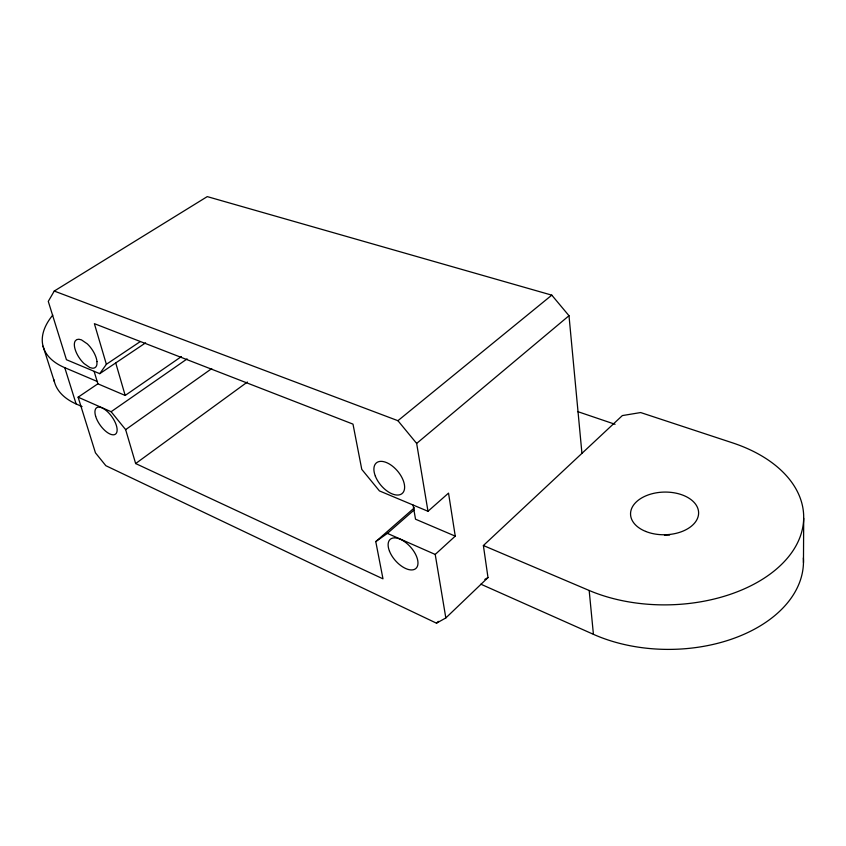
<?xml version="1.0" encoding="UTF-8"?>
<svg xmlns="http://www.w3.org/2000/svg" width="846" height="846" viewBox="0 0 846 846"><rect width="100%" height="100%" fill="white"/><g stroke="black" fill="none" stroke-linecap="round" stroke-linejoin="round"><path stroke-width="1.27" d="M803.467 562.579L803.7 518.27M581.942 453.361L568.998 315.717L551.793 295.148L207.259 196.61L54.25 291.056L48.275 301.388L66.443 359.709L99.743 373.668L145.618 342.841M99.743 373.668L106.363 364.298L140.15 341.668M181.456 356.536L125.187 395.452L97.872 383.809L78.118 397.186L95.45 452.832L105.835 465.691L436.483 623.185L445.831 617.94L487.994 577.575L483.383 545.522L622.349 415.576L640.655 412.552L732.583 442.87A136.513 85.784 -1.2 0 1 783.29 562.664A136.513 85.784 -1.2 0 1 589.176 590.476L483.383 545.522M436.483 623.185L438.397 621.366M445.831 617.94L435.214 554.437L455.254 536.131L448.528 493.112L427.991 511.27L379.42 490.902L361.771 469.371L352.994 424.121L94.371 323.658L106.363 364.298M78.118 397.186L111.122 411.716L125.642 429.641L135.646 463.555L382.984 578.833L375.772 541.609L387.394 533.382L414.128 509.958M375.772 541.609L414.434 507.769M427.991 511.27L416.655 443.431L568.998 315.717M54.25 291.056L397.927 420.695L551.793 295.148M135.646 463.555L247.392 382.022M125.642 429.641L211.733 368.602M111.122 411.716L187.103 358.916M484.811 579.425L487.994 577.575M577.532 411.547L615.063 424.29M52.769 315.103A101.203 49.364 -14.8 0 0 64.761 367.672L97.565 381.609M455.254 536.131L415.523 519.201L413.07 505.051M387.394 533.382L435.214 554.437M53.996 379.854A99.669 50.623 -15 0 0 76.129 403.954L82.073 406.598M480.835 584.184L593.416 634.32A133.827 87.085 -0.6 0 0 734.169 638.233A133.827 87.085 -0.6 0 0 803.362 557.916M397.927 420.695L416.655 443.431M43.04 346.162L54.43 381.81M64.761 367.672L76.129 403.954M94.128 371.373L97.872 383.809M115.659 362.701L125.187 395.452M589.176 590.476L593.416 634.32M664.459 535.095A33.364 21.668 -0.7 0 1 669.598 535.053M96.983 361.58L96.909 364.478A16.761 7.635 55.7 0 1 92.404 368.211L89.813 367.545L84.018 363.526A16.761 7.635 55.7 0 1 75.241 340.938L76.732 339.606L78.847 339.235L81.438 339.859L87.318 343.878A16.761 7.635 55.7 0 1 96.983 361.58M645.699 531.436A34.041 21.34 -1.3 0 0 698.542 514.326A34.041 21.34 -1.3 0 0 649.517 494.487A34.041 21.34 -1.3 0 0 645.699 531.436M375.338 476.097A20.008 10.945 49.9 0 0 401.861 493.736A20.008 10.945 49.9 0 0 390.566 464.771A20.008 10.945 49.9 0 0 375.338 476.097M95.619 416.19A16.222 7.223 54.5 0 0 114.58 434.611A16.222 7.223 54.5 0 0 107.897 412.065A16.222 7.223 54.5 0 0 95.619 416.19M389.488 551.18A19.405 10.163 48.6 0 0 415.238 568.956A19.405 10.163 48.6 0 0 404.43 541.588A19.405 10.163 48.6 0 0 389.488 551.18"/></g></svg>
